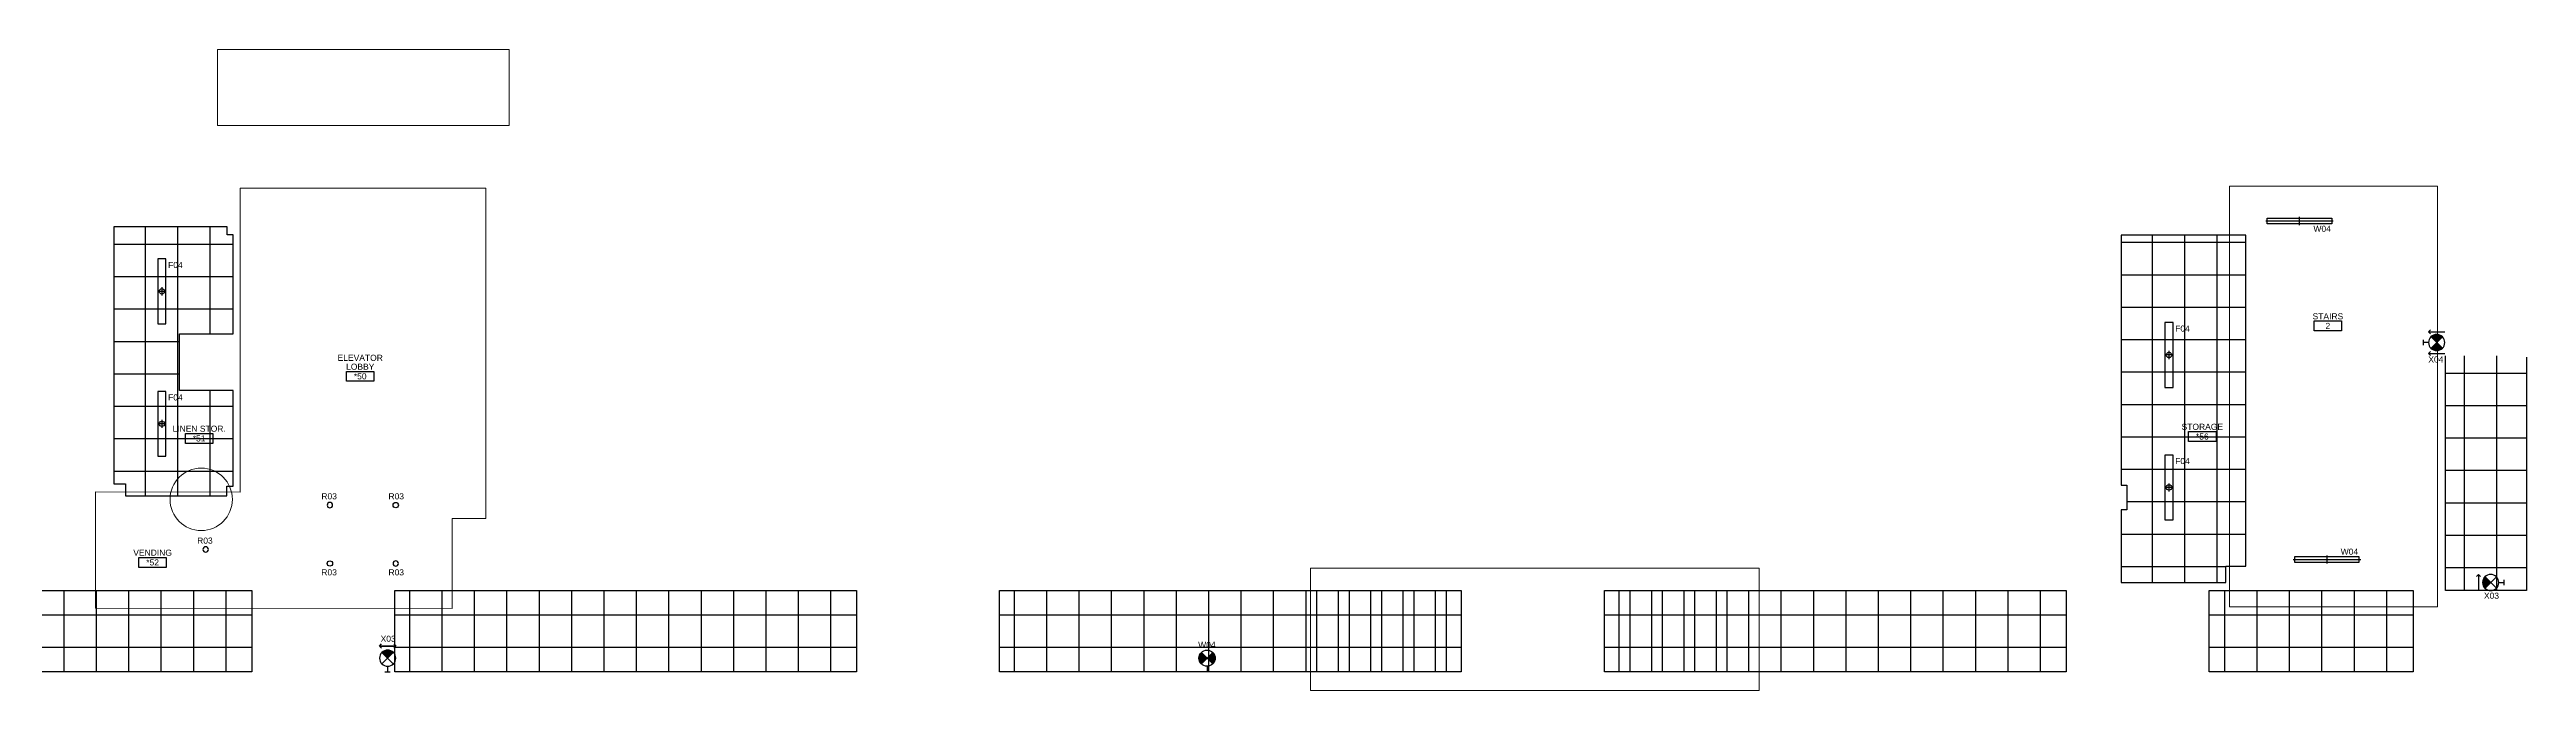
# Model space of a CAD drawing. Extents: x 24015 to 27424, y 1099 to 3032.
# Drawn here: x 25589 to 27424, y 1099 to 1574 of the extents above; entities that cross this region are included whole.
import ezdxf
from ezdxf.enums import TextEntityAlignment as Align
from ezdxf.xclip import XClip

# ---------------------------------------------------------------- set-up
doc = ezdxf.new("R2010")
doc.units = 0
doc.header["$LTSCALE"] = 48
doc.header["$MEASUREMENT"] = 0
doc.header["$XCLIPFRAME"] = 0
for name, color, linetype in [('_0_Objects', 8, 'Continuous'), ('A-Clng-Fixture', 8, 'Continuous'), ('A-Clng-Grid', 8, 'Continuous'), ('A-Tag-Rm(48)', 8, 'Continuous')]:
    doc.layers.add(name, color=color, linetype=linetype)
doc.layers.add('G-Anno-Nplt', color=8, linetype='Continuous', lineweight=18, plot=False)
doc.styles.add('G1DIM', font='arial.ttf')
doc.styles.get("Standard").update_dxf_attribs({"font": 'arial.ttf'})
doc.dimstyles.new('Aec-Arch-I-96', dxfattribs={"dimscale": 96, "dimtxt": 0.09375, "dimasz": 0.0625, "dimexe": 0.0625, "dimexo": 0.0625, "dimgap": 0.03125, "dimtad": 1, "dimdec": 3, "dimzin": 3, "dimdsep": 46, "dimlunit": 4, "dimtxsty": 'G1DIM', "dimblk": 'ARCHTICK', "dimcen": 0.09375, "dimclrd": 256, "dimclre": 256, "dimclrt": 256, "dimazin": 2, "dimtfac": 0.75, "dimtdec": 3, "dimtix": 1, "dimtmove": 2, "dimatfit": 2, "dimldrblk": 'OPEN90', "dimfxl": 0.0625, "dimtolj": 1, "dimtzin": 0, "dimarcsym": 0})
pattern_1 = [(135, (-1882.125, 28.6875), (-0.088388348, -0.088388348), [])]

# ---------------------------------------------------------------- blocks, each defined once
blk = doc.blocks.new('guest corridor rcp')
at = {"layer": 'A-Clng-Grid'}
h = blk.add_hatch(dxfattribs=at)
h.set_pattern_fill('NET', color=256, scale=192)
h.set_pattern_definition([(0, (18, -284.188), (0, 24), []), (90, (18, -284.188), (-24, 1e-15), [])])
h.paths.add_polyline_path([(0, -125.8), (60, -125.8), (60, -466.6), (0, -466.6)])
h = blk.add_hatch(dxfattribs=at)
h.set_pattern_fill('NET', color=256, scale=192)
h.set_pattern_definition([(0, (1152.497, -438.687), (0, 24), []), (90, (1152.497, -438.687), (-24, 1e-15), [])])
h.paths.add_polyline_path([(1134.5, -347.6), (1194.5, -347.6), (1194.5, -529.7), (1134.5, -529.7)])
h = blk.add_hatch(dxfattribs=at)
h.set_pattern_fill('NET', color=256, scale=192)
h.set_pattern_definition([(0, (2753.997, -633.625), (0, 24), []), (90, (2753.997, -633.625), (-24, 1e-15), [])])
h.paths.add_polyline_path([(2796, -556.9), (2736, -556.9), (2736, -794.6), (2796, -794.6)])
h = blk.add_hatch(dxfattribs=at)
h.set_pattern_fill('NET', color=256, scale=192)
h.set_pattern_definition([(0, (18.178, -712.655), (0, 24), []), (90, (18.178, -712.655), (-24, 1e-15), [])])
h.paths.add_polyline_path([(0.4, -630.7), (60, -630.7), (60, -794.6), (0.4, -794.6)])
h = blk.add_hatch(dxfattribs=at)
h.set_pattern_fill('NET', color=256, scale=192)
h.set_pattern_definition([(0, (143.264, -836.625), (0, 24), []), (90, (143.264, -836.625), (-24, 1e-15), [])])
h.paths.add_polyline_path([(84, -794.6), (202.5, -794.6), (202.5, -854.6), (84, -854.6)])
h = blk.add_hatch(dxfattribs=at)
h.set_pattern_fill('NET', color=256, scale=192)
h.set_pattern_definition([(0, (480.56, -836.625), (0, 24), []), (90, (480.56, -836.625), (-24, 1e-15), [])])
h.paths.add_polyline_path([(322.2, -794.6), (662.9, -794.6), (662.9, -854.6), (322.2, -854.6)])
h = blk.add_hatch(dxfattribs=at)
h.set_pattern_fill('NET', color=256, scale=192)
h.set_pattern_definition([(0, (928.028, -836.65), (0, 24), []), (90, (928.028, -836.65), (-24, 1e-15), [])])
h.paths.add_polyline_path([(769.1, -794.6), (1111, -794.6), (1111, -854.6), (769.1, -854.6)])
h = blk.add_hatch(dxfattribs=at)
h.set_pattern_fill('NET', color=256, scale=192)
h.set_pattern_definition([(0, (1376.06, -836.631), (0, 24), []), (90, (1376.06, -836.631), (-24, 1e-15), [])])
h.paths.add_polyline_path([(1217.1, -794.6), (1559, -794.6), (1559, -854.6), (1217.1, -854.6)])
h = blk.add_hatch(dxfattribs=at)
h.set_pattern_fill('NET', color=256, scale=192)
h.set_pattern_definition([(0, (1823.997, -836.625), (0, 24), []), (90, (1823.997, -836.625), (-24, 1e-15), [])])
h.paths.add_polyline_path([(1665, -794.6), (2007, -794.6), (2007, -854.6), (1665, -854.6)])
h = blk.add_hatch(dxfattribs=at)
h.set_pattern_fill('NET', color=256, scale=192)
h.set_pattern_definition([(0, (2271.997, -836.625), (0, 24), []), (90, (2271.997, -836.625), (-24, 1e-15), [])])
h.paths.add_polyline_path([(2113, -794.6), (2455, -794.6), (2455, -854.6), (2113, -854.6)])
h = blk.add_hatch(dxfattribs=at)
h.set_pattern_fill('NET', color=256, scale=192)
h.set_pattern_definition([(0, (2624.497, -836.625), (0, 24), []), (90, (2624.497, -836.625), (-24, 1e-15), [])])
h.paths.add_polyline_path([(2561, -794.6), (2712, -794.6), (2712, -854.6), (2561, -854.6)])
for points in [[(0, -125.8), (60, -125.8), (60, -466.6), (0, -466.6)], [(1134.5, -347.6), (1194.5, -347.6), (1194.5, -529.7), (1134.5, -529.7)], [(2736, -556.9), (2796, -556.9), (2796, -794.6), (2736, -794.6)], [(0.4, -630.7), (60, -630.7), (60, -794.6), (0.4, -794.6)], [(84, -794.6), (202.5, -794.6), (202.5, -854.6), (84, -854.6)], [(322.2, -794.6), (662.9, -794.6), (662.9, -854.6), (322.2, -854.6)], [(769.1, -794.6), (1111, -794.6), (1111, -854.6), (769.1, -854.6)], [(1217.1, -794.6), (1559, -794.6), (1559, -854.6), (1217.1, -854.6)], [(1665, -794.6), (2007, -794.6), (2007, -854.6), (1665, -854.6)], [(2113, -794.6), (2455, -794.6), (2455, -854.6), (2113, -854.6)], [(2561, -794.6), (2712, -794.6), (2712, -854.6), (2561, -854.6)]]:
    blk.add_lwpolyline(points, close=True, dxfattribs=at)
blk = doc.blocks.new('exit sign- flag mounted')
h = blk.add_hatch()
h.set_pattern_fill('ANSI31', color=256, angle=90)
h.set_pattern_definition(pattern_1)
h.paths.add_polyline_path([(-4.2, 14.2, 0.414214), (-4.2, 5.8), (0, 10)])
h = blk.add_hatch()
h.set_pattern_fill('ANSI31', color=256, angle=90)
h.set_pattern_definition(pattern_1)
h.paths.add_polyline_path([(4.2, 14.2, -0.414214), (4.2, 5.8), (0, 10)])
for p, q in [((4.2, 5.8), (-4.2, 14.2)), ((4.2, 14.2), (-4.2, 5.8)), ((2, 0), (-2, 0)), ((0, 4), (0, 0))]:
    blk.add_line(p, q)
blk.add_circle((0, 10), 6)
blk.add_attdef('X00', (-5.6, 18), '', height=4.5)
blk = doc.blocks.new('_ArchTick')
at = {"linetype": 'ByBlock', "const_width": 0.15}
blk.add_lwpolyline([(-0.5, -0.5), (0.5, 0.5)], dxfattribs=at)
blk = doc.blocks.new('_Open90')
at = {"linetype": 'ByBlock', "lineweight": -2}
for p, q in [((0, 0), (-1, 0)), ((-0.5, 0.5), (0, 0)), ((0, 0), (-0.5, -0.5))]:
    blk.add_line(p, q, dxfattribs=at)
blk = doc.blocks.new('*U13')
h = blk.add_hatch()
h.set_pattern_fill('ANSI31', color=256)
h.set_pattern_definition([(45, (18.6875, 1892.125), (-0.088388348, 0.088388348), [])])
h.paths.add_polyline_path([(4.2, 14.2, 0.414214), (-4.2, 14.2), (0, 10)])
for p, q in [((4.2, 5.8), (-4.2, 14.2)), ((4.2, 14.2), (-4.2, 5.8)), ((2, 0), (-2, 0)), ((0, 4), (0, 0))]:
    blk.add_line(p, q)
blk.add_circle((0, 10), 6)
blk.add_attdef('X00', (-5.6, 18), '', height=4.5)
blk = doc.blocks.new('Rm Tag')
blk.add_lwpolyline([(-0.212, 0.076), (0.212, 0.076), (0.212, -0.076), (-0.212, -0.076)], close=True)
for p in [(0, 0.286), (0, 0.149), (0, 0)]:
    blk.add_attdef('XXX', text='', height=0.0938).set_placement(p, align=Align.MIDDLE_CENTER)
blk = doc.blocks.new('48IN LINEAR WALL LIGHT')
for p, q in [((-25, 3), (25, 3)), ((0, 6), (0, 0))]:
    blk.add_line(p, q)
blk.add_lwpolyline([(-24, 1), (24, 1), (24, 5), (-24, 5)], close=True)
blk.add_attdef('WXX', (10.2, 6.6), '', height=4.5)
blk = doc.blocks.new('48in Linear FLUOR')
for p, q in [((-3, 0), (3, 0)), ((0, 3), (0, -3))]:
    blk.add_line(p, q)
blk.add_lwpolyline([(-24, -3), (24, -3), (24, 3), (-24, 3)], close=True)
blk.add_circle((0, 0), 2)
blk.add_attdef('FXX', (10.2, 4.6), '', height=4.5)
blk = doc.blocks.new('3IN ROUND DL')
blk.add_circle((0, 0), 2)
blk.add_attdef('RXX', (-6.3125, -8.8125), '', height=4.5)

msp = doc.modelspace()

# ---------------------------------------------------------------- hatches: boundary and pattern name
at = {"layer": 'A-Clng-Grid'}
h = msp.add_hatch(dxfattribs=at)
h.set_pattern_fill('NET', color=256, scale=192)
h.set_pattern_definition([(0, (18412.288, 3181.813), (0, 24), []), (90, (18412.288, 3181.813), (-24, 1e-15), [])])
h.paths.add_polyline_path([(25637, 1442.6), (25637, 1252.3), (25645.6, 1252.3), (25645.6, 1243.6), (25720.7, 1243.6), (25720.7, 1250.6), (25725.3, 1250.6), (25725.3, 1321.6), (25685.6, 1321.6), (25685.6, 1363.4), (25725.3, 1363.4), (25725.3, 1436.8), (25720.9, 1436.8), (25720.9, 1442.6)])
h = msp.add_hatch(dxfattribs=at)
h.set_pattern_fill('NET', color=256, scale=192)
h.set_pattern_definition([(0, (19538.87, 3183.187), (0, 24), []), (90, (19538.87, 3183.187), (-24, 1e-15), [])])
h.paths.add_polyline_path([(27123.7, 1436.4), (27123.7, 1251.4), (27127.9, 1251.4), (27127.9, 1233.2), (27123.7, 1233.2), (27123.7, 1179.3), (27201.4, 1179.3), (27201.4, 1191.4), (27216.1, 1191.4), (27216.1, 1436.4)])

# ---------------------------------------------------------------- linework, layer by layer
for points in [[(25637, 1442.6), (25637, 1252.3), (25645.6, 1252.3), (25645.6, 1243.6), (25720.7, 1243.6), (25720.7, 1250.6), (25725.3, 1250.6), (25725.3, 1321.6), (25685.6, 1321.6), (25685.6, 1363.4), (25725.3, 1363.4), (25725.3, 1436.8), (25720.9, 1436.8), (25720.9, 1442.6), (25637, 1442.6)], [(27123.7, 1436.4), (27123.7, 1251.4), (27127.9, 1251.4), (27127.9, 1233.2), (27123.7, 1233.2), (27123.7, 1179.3), (27201.4, 1179.3), (27201.4, 1191.4), (27216.1, 1191.4), (27216.1, 1436.4), (27123.7, 1436.4)]]:
    msp.add_lwpolyline(points, dxfattribs=at)
at = {"layer": 'G-Anno-Nplt'}
for points in [[(25713.7, 1573.9), (25929.8, 1573.9), (25929.8, 1517.6), (25713.7, 1517.6)], [(27358, 1472.8), (27204, 1472.8), (27204, 1161.4), (27358, 1161.4)], [(26523.4, 1190), (26855.6, 1190), (26855.6, 1099.4), (26523.4, 1099.4)]]:
    msp.add_lwpolyline(points, close=True, dxfattribs=at)
msp.add_lwpolyline([(25623.4, 1246.5), (25730.5, 1246.3), (25730.5, 1471.4), (25912.4, 1471.4), (25912.4, 1226.6), (25887.6, 1226.6), (25887.6, 1160), (25623.4, 1160.2), (25623.4, 1246.5)], dxfattribs=at)
msp.add_circle((25701.6, 1240.9), 23.1, dxfattribs=at)

# ---------------------------------------------------------------- block references
at = {"layer": '_0_Objects'}
ref = msp.add_blockref('guest corridor rcp', (25076, 1967.9), dxfattribs=at)
XClip(ref).set_block_clipping_path([(1447.4346995471, -868.4785423454), (1779.5596995471, -777.8999999457)])
at = {"layer": 'A-Clng-Fixture'}
ref = msp.add_blockref('48IN LINEAR WALL LIGHT', (27255.9, 1450), dxfattribs=dict(at, xscale=-1, rotation=180))
ref.add_attrib('WXX', 'W04', (27266.2, 1439), dxfattribs={"layer": '0', "height": 4.5, "rotation": 360})
ref = msp.add_blockref('48in Linear FLUOR', (25672.5, 1394.9), dxfattribs=dict(at, rotation=270))
ref.add_attrib('FXX', 'F04', (25677.1, 1412.2), dxfattribs={"layer": '0', "height": 4.5})
ref = msp.add_blockref('48in Linear FLUOR', (27159.2, 1347.8), dxfattribs=dict(at, rotation=270))
ref.add_attrib('FXX', 'F04', (27163.8, 1365.1), dxfattribs={"layer": '0', "height": 4.5})
at = {"layer": 'A-Clng-Fixture', "xscale": -1, "rotation": 270}
msp.add_blockref('exit sign- flag mounted', (27347.5, 1357), dxfattribs=at)
at = {"layer": 'A-Clng-Fixture'}
ref = msp.add_blockref('exit sign- flag mounted', (27347.5, 1357), dxfattribs=dict(at, xscale=-1, rotation=270))
ref.add_attrib('X00', 'X04', (27351.3, 1342.2), dxfattribs={"layer": '0', "height": 4.5})
ref = msp.add_blockref('48in Linear FLUOR', (25672.5, 1296.8), dxfattribs=dict(at, rotation=270))
ref.add_attrib('FXX', 'F04', (25677.1, 1314.1), dxfattribs={"layer": '0', "height": 4.5})
ref = msp.add_blockref('48in Linear FLUOR', (27159.2, 1249.7), dxfattribs=dict(at, rotation=270))
ref.add_attrib('FXX', 'F04', (27163.8, 1267), dxfattribs={"layer": '0', "height": 4.5})
ref = msp.add_blockref('3IN ROUND DL', (25796.9, 1236.6), dxfattribs=dict(at, xscale=-1, rotation=180))
ref.add_attrib('RXX', 'R03', (25790.6, 1240.9), dxfattribs={"layer": '0', "height": 4.5})
ref = msp.add_blockref('3IN ROUND DL', (25845.7, 1236.6), dxfattribs=dict(at, rotation=179.9948601933861))
ref.add_attrib('RXX', 'R03', (25840.3, 1240.9), dxfattribs={"layer": '0', "height": 4.5, "rotation": 359.9949})
ref = msp.add_blockref('3IN ROUND DL', (25704.9, 1203.8), dxfattribs=dict(at, xscale=-1, rotation=180))
ref.add_attrib('RXX', 'R03', (25698.6, 1208.1), dxfattribs={"layer": '0', "height": 4.5})
for name, p, values in [('3IN ROUND DL', (25796.9, 1193.4), {'RXX': 'R03'}), ('48IN LINEAR WALL LIGHT', (27276.2, 1193.3), {'WXX': 'W04'})]:
    msp.add_blockref(name, p, dxfattribs=at).add_auto_attribs(values)
ref = msp.add_blockref('3IN ROUND DL', (25845.7, 1193.4), dxfattribs=dict(at, xscale=-1, rotation=0.005139806613918553))
ref.add_attrib('RXX', 'R03', (25840.3, 1184.6), dxfattribs={"layer": '0', "height": 4.5, "rotation": 0.0051})
ref = msp.add_blockref('*U13', (27407.5, 1179.3), dxfattribs=dict(at, xscale=-1, rotation=90))
ref.add_attrib('X00', 'X03', (27392.5, 1167.3), dxfattribs={"layer": '0', "height": 4.5})
ref = msp.add_blockref('*U13', (25839.7, 1113.3), dxfattribs=dict(at, xscale=-1))
ref.add_attrib('X00', 'X03', (25834.5, 1135.4), dxfattribs={"layer": '0', "height": 4.5})
ref = msp.add_blockref('exit sign- flag mounted', (26446.7, 1113.3), dxfattribs=at)
ref.add_attrib('X00', 'W04', (26440.1, 1130.9), dxfattribs={"layer": '0', "height": 4.5})
at = {"layer": 'A-Clng-Grid'}
ref = msp.add_blockref('guest corridor rcp', (24628, 1967.9), dxfattribs=at)
XClip(ref).set_block_clipping_path([(503.9971995471, -794.625), (503.9971995471, -854.625), (3124.3220010149, -865.9880462505), (3124.3220010149, -770.2134594628), (2805.9971995471, -770.2134594628), (2795.9399145469, -620.7499999999), (2735.9971994383, -620.7499999999), (2726.9971995471, -784.625)])
at = {"layer": 'A-Tag-Rm(48)'}
ref = msp.add_blockref('Rm Tag', (27276.9, 1369.3), dxfattribs=dict(at, xscale=48, yscale=48, zscale=48))
ref.add_attrib('XXX', 'STAIRS', dxfattribs={"layer": '0', "height": 4.5}).set_placement((27276.9, 1376.4), align=Align.MIDDLE_CENTER)
ref.add_attrib('XXX', '2', dxfattribs={"layer": '0', "height": 4.5}).set_placement((27276.9, 1369.3), align=Align.MIDDLE_CENTER)
ref = msp.add_blockref('Rm Tag', (25819.4, 1332), dxfattribs=dict(at, xscale=48, yscale=48, zscale=48))
ref.add_attrib('XXX', 'ELEVATOR', dxfattribs={"layer": '0', "height": 4.5}).set_placement((25819.4, 1345.7), align=Align.MIDDLE_CENTER)
ref.add_attrib('XXX', 'LOBBY', dxfattribs={"layer": '0', "height": 4.5}).set_placement((25819.4, 1339.1), align=Align.MIDDLE_CENTER)
ref.add_attrib('XXX', '*50', dxfattribs={"layer": '0', "height": 4.5}).set_placement((25819.4, 1332), align=Align.MIDDLE_CENTER)
ref = msp.add_blockref('Rm Tag', (25700.1, 1286), dxfattribs=dict(at, xscale=48, yscale=48, zscale=48))
ref.add_attrib('XXX', 'LINEN STOR.', dxfattribs={"layer": '0', "height": 4.5}).set_placement((25700.1, 1293.2), align=Align.MIDDLE_CENTER)
ref.add_attrib('XXX', '*51', dxfattribs={"layer": '0', "height": 4.5}).set_placement((25700.1, 1286), align=Align.MIDDLE_CENTER)
ref = msp.add_blockref('Rm Tag', (27183.9, 1287.4), dxfattribs=dict(at, xscale=48, yscale=48, zscale=48))
ref.add_attrib('XXX', 'STORAGE', dxfattribs={"layer": '0', "height": 4.5}).set_placement((27183.9, 1294.6), align=Align.MIDDLE_CENTER)
ref.add_attrib('XXX', '*56', dxfattribs={"layer": '0', "height": 4.5}).set_placement((27183.9, 1287.4), align=Align.MIDDLE_CENTER)
ref = msp.add_blockref('Rm Tag', (25665.6, 1194.2), dxfattribs=dict(at, xscale=48, yscale=48, zscale=48))
ref.add_attrib('XXX', 'VENDING', dxfattribs={"layer": '0', "height": 4.5}).set_placement((25665.6, 1201.4), align=Align.MIDDLE_CENTER)
ref.add_attrib('XXX', '*52', dxfattribs={"layer": '0', "height": 4.5}).set_placement((25665.6, 1194.2), align=Align.MIDDLE_CENTER)

# ---------------------------------------------------------------- leaders
at = {"layer": 'A-Clng-Fixture'}
for points in [[(27351.5, 1365), (27363.5, 1365)], [(27351.5, 1365), (27363.5, 1365)], [(27351.5, 1348.9), (27363.5, 1348.9)], [(27351.5, 1348.9), (27363.5, 1348.9)], [(27388.4, 1185.3), (27388.4, 1173.2)], [(25833.7, 1132.3), (25845.8, 1132.3)], [(25845.8, 1132.3), (25833.7, 1132.3)]]:
    msp.add_leader(points, dimstyle='Aec-Arch-I-96', override={"dimscale": 48, "dimgap": 0.03125, "dimtad": 256}, dxfattribs=at)

doc.saveas('drawing.dxf')
